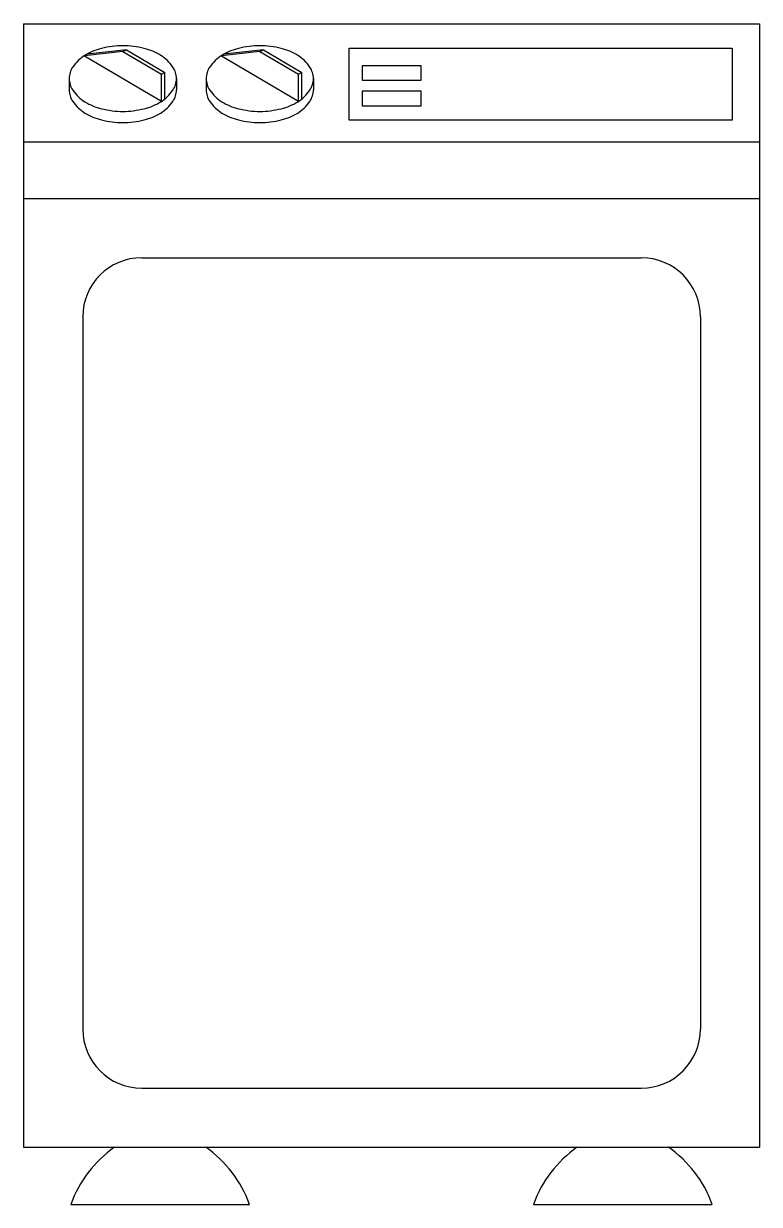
# Model space of a CAD drawing. Header units: millimetres. Extents: x -3040.58 to -3039.96, y 2854.86 to 2855.86.
import ezdxf

# ---------------------------------------------------------------- set-up
doc = ezdxf.new("R2010")
doc.units = ezdxf.units.MM
doc.header["$LTSCALE"] = 10
doc.layers.add('serviço_lavadoras', color=2, linetype='Continuous')

msp = doc.modelspace()

# ---------------------------------------------------------------- linework, layer by layer
at = {"layer": 'serviço_lavadoras'}
for p, q in [((-3040.5833, 2855.8604), (-3040.5833, 2854.9089)), ((-3040.5833, 2855.8604), (-3039.9603, 2855.8604)), ((-3039.9603, 2855.8604), (-3039.9603, 2854.9089)), ((-3040.5833, 2855.7604), (-3039.9603, 2855.7604)), ((-3040.5833, 2855.7122), (-3039.9603, 2855.7122)), ((-3040.5833, 2854.9089), (-3039.9603, 2854.9089)), ((-3040.5433, 2854.8604), (-3040.3921, 2854.8604)), ((-3040.1516, 2854.8604), (-3040.0003, 2854.8604))]:
    msp.add_line(p, q, dxfattribs=at)
at = {"layer": 'serviço_lavadoras', "color": 1}
for p, q in [((-3040.4992, 2855.8369), (-3040.5319, 2855.8332)), ((-3040.5319, 2855.8332), (-3040.4665, 2855.7947)), ((-3040.4963, 2855.8383), (-3040.5296, 2855.8346)), ((-3040.4992, 2855.8369), (-3040.4963, 2855.8383)), ((-3040.4992, 2855.8369), (-3040.4665, 2855.8176)), ((-3040.4963, 2855.8383), (-3040.4637, 2855.819)), ((-3040.3832, 2855.8369), (-3040.4159, 2855.8332)), ((-3040.4159, 2855.8332), (-3040.3505, 2855.7947)), ((-3040.3803, 2855.8383), (-3040.4136, 2855.8346)), ((-3040.3832, 2855.8369), (-3040.3803, 2855.8383)), ((-3040.3832, 2855.8369), (-3040.3505, 2855.8176)), ((-3040.3803, 2855.8383), (-3040.3477, 2855.819)), ((-3040.5447, 2855.8139), (-3040.5447, 2855.8044)), ((-3040.4665, 2855.8176), (-3040.4637, 2855.819)), ((-3040.4665, 2855.7947), (-3040.4665, 2855.8176)), ((-3040.4637, 2855.7968), (-3040.4637, 2855.819)), ((-3040.4539, 2855.8139), (-3040.4539, 2855.8044)), ((-3040.4287, 2855.8139), (-3040.4287, 2855.8044)), ((-3040.3505, 2855.8176), (-3040.3477, 2855.819)), ((-3040.3505, 2855.7947), (-3040.3505, 2855.8176)), ((-3040.3477, 2855.7968), (-3040.3477, 2855.819)), ((-3040.3379, 2855.8139), (-3040.3379, 2855.8044)), ((-3040.4833, 2855.6622), (-3040.0603, 2855.6622)), ((-3040.5333, 2855.6122), (-3040.5333, 2855.0089)), ((-3040.0103, 2855.6122), (-3040.0103, 2855.0089)), ((-3040.4833, 2854.9589), (-3040.0603, 2854.9589))]:
    msp.add_line(p, q, dxfattribs=at)
for points in [[(-3040.5447, 2855.8139, 0.149868), (-3040.5417, 2855.8041, 0.107056), (-3040.5314, 2855.7942, 0.075369), (-3040.5175, 2855.7884, 0.062141), (-3040.4993, 2855.7861, 0.062141), (-3040.4812, 2855.7884, 0.075369), (-3040.4672, 2855.7942, 0.107056), (-3040.457, 2855.8041, 0.149868), (-3040.4539, 2855.8139, 0.149868), (-3040.457, 2855.8237, 0.107056), (-3040.4672, 2855.8335, 0.075369), (-3040.4812, 2855.8394, 0.062141), (-3040.4993, 2855.8417, 0.062141), (-3040.5175, 2855.8394, 0.075369), (-3040.5314, 2855.8335, 0.107056), (-3040.5417, 2855.8237, 0.149868)], [(-3040.4287, 2855.8139, 0.149868), (-3040.4257, 2855.8041, 0.107056), (-3040.4154, 2855.7942, 0.075369), (-3040.4015, 2855.7884, 0.062141), (-3040.3833, 2855.7861, 0.062141), (-3040.3652, 2855.7884, 0.075369), (-3040.3512, 2855.7942, 0.107056), (-3040.341, 2855.8041, 0.149868), (-3040.3379, 2855.8139, 0.149868), (-3040.341, 2855.8237, 0.107056), (-3040.3512, 2855.8335, 0.075369), (-3040.3652, 2855.8394, 0.062141), (-3040.3833, 2855.8417, 0.062141), (-3040.4015, 2855.8394, 0.075369), (-3040.4154, 2855.8335, 0.107056), (-3040.4257, 2855.8237, 0.149868)]]:
    msp.add_lwpolyline(points, format="xyb", close=True, dxfattribs=at)
for points in [[(-3039.9834, 2855.8396), (-3039.9834, 2855.7787), (-3040.3076, 2855.7787), (-3040.3076, 2855.8396)], [(-3040.2968, 2855.8247), (-3040.2968, 2855.8125), (-3040.2467, 2855.8125), (-3040.2467, 2855.8247)], [(-3040.2968, 2855.8031), (-3040.2968, 2855.7909), (-3040.2467, 2855.7909), (-3040.2467, 2855.8031)]]:
    msp.add_lwpolyline(points, close=True, dxfattribs=at)
for points in [[(-3040.5447, 2855.8044, 0.149868), (-3040.5417, 2855.7946, 0.107056), (-3040.5314, 2855.7847, 0.075369), (-3040.5175, 2855.7789, 0.062141), (-3040.4993, 2855.7766, 0.062141), (-3040.4812, 2855.7789, 0.075369), (-3040.4672, 2855.7847, 0.107056), (-3040.457, 2855.7946, 0.149868), (-3040.4539, 2855.8044, 0.149868)], [(-3040.4287, 2855.8044, 0.149868), (-3040.4257, 2855.7946, 0.107056), (-3040.4154, 2855.7847, 0.075369), (-3040.4015, 2855.7789, 0.062141), (-3040.3833, 2855.7766, 0.062141), (-3040.3652, 2855.7789, 0.075369), (-3040.3512, 2855.7847, 0.107056), (-3040.341, 2855.7946, 0.149868), (-3040.3379, 2855.8044, 0.149868)]]:
    msp.add_lwpolyline(points, format="xyb", dxfattribs=at)
for centre, start, end in [((-3040.4833, 2855.6122), 90, 180), ((-3040.0603, 2855.6122), 360, 90), ((-3040.4833, 2855.0089), 180, 270), ((-3040.0603, 2855.0089), 270, 360)]:
    msp.add_arc(centre, 0.05, start, end, dxfattribs=at)
at = {"layer": 'serviço_lavadoras'}
for centre, start, end in [((-3040.4481, 2854.8262), 125.1516, 160.1952), ((-3040.4873, 2854.8262), 19.8048, 54.8484), ((-3040.0564, 2854.8262), 125.1516, 160.1952), ((-3040.0955, 2854.8262), 19.8048, 54.8484)]:
    msp.add_arc(centre, 0.1012, start, end, dxfattribs=at)

doc.saveas('drawing.dxf')
